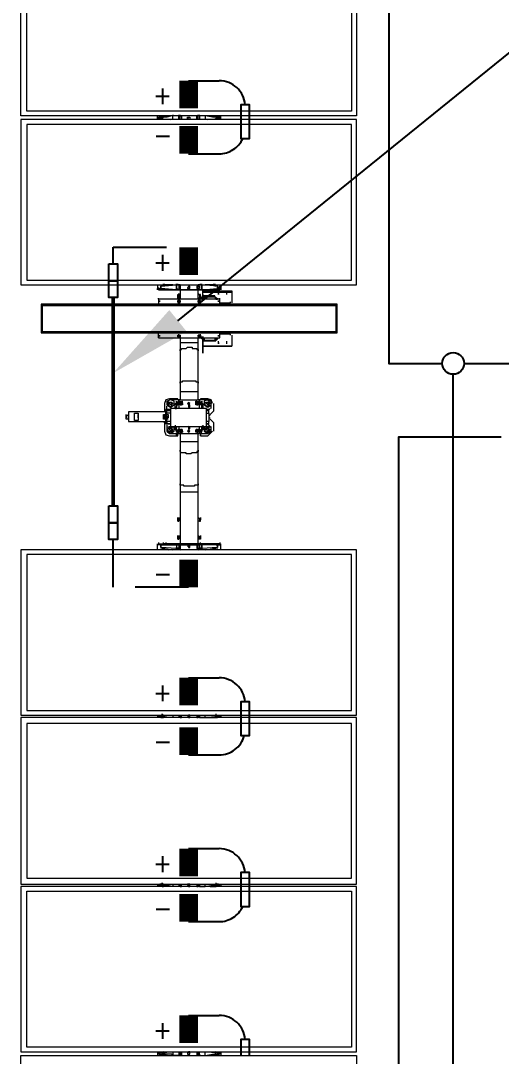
# Model space of a CAD drawing. Header units: feet. Extents: x -5.1 to 70.3, y -33 to 8.
# Drawn here: x 41.818 to 42.719, y -14.879 to -12.938 of the extents above; entities that cross this region are included whole.
import ezdxf
from ezdxf import colors
from ezdxf.entities.mleader import LeaderData, LeaderLine
from ezdxf.lldxf.tags import DXFTag
from ezdxf.math import Vec2, Vec3

# ---------------------------------------------------------------- set-up
doc = ezdxf.new("R2010")
doc.units = ezdxf.units.FT
doc.header["$MEASUREMENT"] = 0
doc.linetypes.add('HIDDEN', pattern=[0.375, 0.25, -0.125])
for name, color, linetype in [('E-DC HARNESS-NEG', 170, 'DC HARNESS CABLE'), ('E-DC HARNESS-POS', 10, 'DC HARNESS CABLE'), ('E-HARN-COMP', 8, 'Continuous'), ('E-TRNK-CABL-NEG', 170, 'HIDDEN'), ('E-TRUNK-CABLE-POS', 10, 'HIDDEN'), ('G-ANNO-TEXT', 1, 'Continuous'), ('Polarity-Text', 7, 'Continuous')]:
    doc.layers.add(name, color=color, linetype=linetype)
doc.styles.add('NEI-A', font='arial.ttf')
tags = doc.linetypes.add('DC HARNESS CABLE', pattern='A,0.5,-0.2,["DH",Standard,S=0.1,R=0,X=-0.1,Y=-0.05],-0.2', length=0.9).pattern_tags.tags
tags[6] = DXFTag(74, 10)

# ---------------------------------------------------------------- blocks, each defined once
blk = doc.blocks.new('A$Cc93f9aa1')
at = {"lineweight": 5}
for points in [[(8.8646, 0), (8.6346, 0), (8.6346, 0.4666), (8.8646, 0.4666)], [(8.8696, 0), (9.0996, 0), (9.0996, 0.4666), (8.8696, 0.4666)], [(9.103, 0), (9.3346, 0), (9.3346, 0.4666), (9.103, 0.4666)], [(9.338, 0), (9.5679, 0), (9.5679, 0.4666), (9.338, 0.4666)], [(10.1663, 0), (10.1663, 0.4666), (9.9363, 0.4666), (9.9363, 0)], [(10.4012, 0), (10.1713, 0), (10.1713, 0.4666), (10.4012, 0.4666)], [(8.8763, 0.4583), (9.093, 0.4583), (9.093, 0.0067), (8.8763, 0.0067)], [(9.3263, 0.0067), (9.3263, 0.4583), (9.1113, 0.4583), (9.1113, 0.0067)], [(9.3446, 0.4583), (9.3446, 0.0067), (9.5613, 0.0067), (9.5613, 0.4583)], [(10.1596, 0.4583), (9.9429, 0.4583), (9.9429, 0.0067), (10.1596, 0.0067)], [(10.1779, 0.0067), (10.1779, 0.4583), (10.3946, 0.4583), (10.3946, 0.0067)], [(9.8696, 0.4383), (9.8696, 0.0267), (9.9096, 0.0267), (9.9096, 0.4383)], [(9.8713, 0.4366), (9.8713, 0.0283), (9.8713, 0.4366), (9.9079, 0.4366)], [(9.7579, 0.3033), (9.7563, 0.3033), (9.7546, 0.3033), (9.7563, 0.3033), (9.7546, 0.3033), (9.7563, 0.3033), (9.7479, 0.3033), (9.7479, 0.3083), (9.7563, 0.3083), (9.7579, 0.3083)], [(9.7529, 0.3167), (9.7513, 0.3167)], [(9.7563, 0.3167), (9.7546, 0.3167)], [(9.7563, 0.3167), (9.7546, 0.3167)], [(9.7563, 0.3033), (9.7546, 0.3033), (9.7563, 0.3033), (9.7546, 0.3033)], [(9.5746, 0.275), (9.5763, 0.275), (9.5763, 0.2683)], [(10.1679, 0.275), (10.1696, 0.275), (10.1696, 0.2733), (10.1679, 0.2733)], [(9.7379, 0.2633), (9.7329, 0.2633), (9.7296, 0.2583), (9.7329, 0.2533), (9.7379, 0.2533), (9.7396, 0.2583)], [(9.7329, 0.2567), (9.7313, 0.2567), (9.7313, 0.2583), (9.7313, 0.26), (9.7329, 0.2617), (9.7363, 0.2617), (9.7379, 0.26), (9.7379, 0.2583), (9.7379, 0.2567), (9.7363, 0.2567), (9.7363, 0.2583), (9.7363, 0.26), (9.7346, 0.26), (9.7329, 0.2583), (9.7346, 0.2567), (9.7363, 0.2567), (9.7346, 0.255)], [(9.7529, 0.2667), (9.7546, 0.2667), (9.7529, 0.2683), (9.7513, 0.2683), (9.7513, 0.2667), (9.7513, 0.265), (9.7529, 0.265)], [(9.7529, 0.2617), (9.7513, 0.2617)], [(9.7579, 0.265), (9.7563, 0.265)], [(9.7746, 0.2633), (9.7696, 0.2633), (9.7663, 0.2583), (9.7696, 0.2533), (9.7746, 0.2533), (9.7763, 0.2583)], [(9.7696, 0.2567), (9.7713, 0.255), (9.7729, 0.2567), (9.7713, 0.2567), (9.7696, 0.2583), (9.7713, 0.26), (9.7729, 0.26), (9.7729, 0.2583), (9.7729, 0.2567), (9.7729, 0.2583), (9.7729, 0.2617), (9.7713, 0.2617), (9.7696, 0.2617), (9.7679, 0.26), (9.7679, 0.2583), (9.7679, 0.2567)], [(9.9296, 0.2683), (9.9296, 0.265)], [(9.5763, 0.2483), (9.5746, 0.2483)], [(9.5846, 0.2467), (9.5829, 0.2467)], [(9.5879, 0.2467), (9.5863, 0.2467)], [(9.6079, 0.2467), (9.6113, 0.2467), (9.6113, 0.2483), (9.6129, 0.2483), (9.6113, 0.2483), (9.6096, 0.2483), (9.6113, 0.2483), (9.6079, 0.2483)], [(9.6096, 0.2467), (9.6079, 0.2467)], [(9.6129, 0.2467), (9.6113, 0.2467)], [(9.7646, 0.2083), (9.7646, 0.2583), (9.7396, 0.2583), (9.7396, 0.2083)], [(9.7646, 0.25), (9.7663, 0.25), (9.7663, 0.2517), (9.7646, 0.2517)], [(9.7729, 0.2433), (9.7713, 0.2433), (9.7696, 0.245), (9.7713, 0.245), (9.7713, 0.2467), (9.7729, 0.2467), (9.7729, 0.245)], [(9.7729, 0.245), (9.7713, 0.245), (9.7713, 0.2433), (9.7729, 0.2433), (9.7746, 0.2433), (9.7729, 0.2433), (9.7729, 0.245), (9.7746, 0.245)], [(9.8646, 0.2483), (9.8629, 0.2467), (9.8646, 0.245), (9.8663, 0.2467)], [(9.9129, 0.2483), (9.9113, 0.2467), (9.9129, 0.245), (9.9146, 0.2467)], [(9.9146, 0.2467), (9.9129, 0.2467)], [(9.9146, 0.2467), (9.9129, 0.2467)], [(9.9196, 0.2467), (9.9179, 0.2467)], [(9.9246, 0.2467), (9.9229, 0.2467)], [(8.868, 0.235), (8.8663, 0.235), (8.8663, 0.2317), (8.8696, 0.2317), (8.8696, 0.2333), (8.868, 0.2333)], [(9.1013, 0.235), (9.1013, 0.2333), (9.0996, 0.2333), (9.0996, 0.2317), (9.1013, 0.2317), (9.103, 0.2317), (9.103, 0.2333), (9.103, 0.235)], [(9.3363, 0.235), (9.3363, 0.2333), (9.3346, 0.2333), (9.3346, 0.2317), (9.3363, 0.2317), (9.338, 0.2317), (9.338, 0.2333)], [(9.5729, 0.2317), (9.5746, 0.2317), (9.5746, 0.2333), (9.5729, 0.2333), (9.5729, 0.235), (9.5729, 0.2333), (9.5713, 0.2333), (9.5713, 0.2317)], [(9.7329, 0.235), (9.7313, 0.2333), (9.7329, 0.2317), (9.7346, 0.2333)], [(9.7329, 0.235), (9.7313, 0.2333), (9.7329, 0.2317), (9.7346, 0.2333)], [(9.7329, 0.235), (9.7313, 0.2333), (9.7329, 0.2317), (9.7346, 0.2333)], [(9.7329, 0.235), (9.7313, 0.2333), (9.7329, 0.2317), (9.7346, 0.2333)], [(9.7379, 0.2333), (9.7363, 0.2333), (9.7363, 0.2317), (9.7379, 0.2317), (9.7396, 0.2333)], [(9.7696, 0.2333), (9.7663, 0.2333), (9.7663, 0.2317), (9.7696, 0.2317)], [(9.7713, 0.235), (9.7696, 0.2333), (9.7713, 0.2317), (9.7729, 0.2333)], [(9.7713, 0.235), (9.7696, 0.2333), (9.7713, 0.2317), (9.7729, 0.2333)], [(9.7713, 0.235), (9.7696, 0.2333), (9.7713, 0.2317), (9.7729, 0.2333)], [(9.7713, 0.235), (9.7696, 0.2333), (9.7713, 0.2317), (9.7729, 0.2333)], [(9.9329, 0.235), (9.9313, 0.235), (9.9313, 0.2317), (9.9346, 0.2317), (9.9346, 0.2333), (9.9329, 0.2333)], [(10.1679, 0.235), (10.1696, 0.235), (10.1696, 0.2317), (10.1663, 0.2317), (10.1663, 0.2333), (10.1679, 0.2333)], [(9.5763, 0.22), (9.5746, 0.22), (9.5746, 0.2217), (9.5696, 0.2217), (9.5696, 0.22), (9.5746, 0.22)], [(9.7346, 0.2217), (9.7346, 0.2233), (9.7329, 0.2233), (9.7313, 0.2217)], [(9.7729, 0.2217), (9.7729, 0.2233), (9.7713, 0.2233), (9.7713, 0.2217), (9.7696, 0.2217)], [(9.8646, 0.22), (9.8629, 0.2183), (9.8646, 0.2167), (9.8663, 0.2183)], [(9.8663, 0.2183), (9.8646, 0.2183)], [(9.9129, 0.22), (9.9113, 0.2183), (9.9129, 0.2167), (9.9146, 0.2183)], [(9.9146, 0.22), (9.9129, 0.22), (9.9146, 0.22), (9.9146, 0.2183), (9.9146, 0.2167), (9.9129, 0.2167), (9.9146, 0.2167), (9.9146, 0.2183), (9.9129, 0.2183), (9.9146, 0.2183), (9.9129, 0.2183), (9.9146, 0.2183), (9.9129, 0.2183), (9.9146, 0.2183), (9.9129, 0.2183), (9.9146, 0.2183)], [(9.9313, 0.22), (9.9296, 0.22), (9.9313, 0.22), (9.9346, 0.22), (9.9346, 0.2217), (9.9313, 0.2217)], [(9.7379, 0.2117), (9.7329, 0.2117), (9.7296, 0.2067), (9.7329, 0.2017), (9.7379, 0.2017), (9.7396, 0.2067)], [(9.7363, 0.2067), (9.7363, 0.205), (9.7346, 0.2033), (9.7329, 0.205), (9.7313, 0.205), (9.7313, 0.2067), (9.7313, 0.2083), (9.7329, 0.21), (9.7346, 0.21), (9.7363, 0.21), (9.7379, 0.2083), (9.7379, 0.2067), (9.7379, 0.205), (9.7363, 0.205), (9.7346, 0.205), (9.7329, 0.2067), (9.7346, 0.2083), (9.7363, 0.2083)], [(9.7646, 0.215), (9.7663, 0.215), (9.7663, 0.2133), (9.7646, 0.2133)], [(9.7746, 0.2117), (9.7696, 0.2117), (9.7663, 0.2067), (9.7696, 0.2017), (9.7746, 0.2017), (9.7763, 0.2067)], [(9.7729, 0.205), (9.7713, 0.2033), (9.7696, 0.205), (9.7679, 0.205), (9.7679, 0.2067), (9.7679, 0.2083), (9.7696, 0.21), (9.7729, 0.21), (9.7729, 0.2067), (9.7729, 0.2083), (9.7713, 0.2083), (9.7696, 0.2067), (9.7713, 0.205)], [(9.7729, 0.2067), (9.7729, 0.205)], [(9.8596, 0.2133), (9.8596, 0.1967), (9.8579, 0.1967), (9.8579, 0.2133)], [(9.8613, 0.2133), (9.8596, 0.2133)], [(9.8613, 0.2133), (9.8596, 0.2133), (9.8613, 0.2133), (9.8596, 0.2133), (9.8613, 0.2133), (9.8629, 0.2133), (9.8646, 0.2133), (9.8629, 0.2133), (9.8613, 0.2133), (9.8629, 0.2133), (9.8613, 0.2133), (9.8629, 0.2133), (9.8646, 0.2133), (9.8629, 0.2133)], [(9.8629, 0.2133), (9.8613, 0.2133), (9.8613, 0.215), (9.8629, 0.215)], [(9.8629, 0.215), (9.8613, 0.215), (9.8629, 0.215), (9.8646, 0.215)], [(9.9196, 0.2133), (9.9179, 0.2133)], [(9.9196, 0.2133), (9.9179, 0.2133)], [(9.9279, 0.2133), (9.9263, 0.2133)], [(9.5746, 0.19), (9.5763, 0.19), (9.5763, 0.1967)], [(9.5763, 0.1967), (9.5763, 0.2)], [(9.8663, 0.1917), (9.8646, 0.1917)], [(9.9146, 0.1917), (9.9129, 0.1917)], [(9.9296, 0.2), (9.9296, 0.1967), (9.9296, 0.19)], [(9.9329, 0.19), (9.9313, 0.19)], [(9.9079, 0.0283), (9.8713, 0.0283)]]:
    blk.add_lwpolyline(points, close=True, dxfattribs=at)
for points in [[(9.9079, 0.4366), (9.9079, 0.0283), (9.9079, 0.4366)], [(9.7579, 0.3167), (9.7563, 0.3167), (9.7546, 0.3167), (9.7513, 0.3167), (9.7529, 0.3167), (9.7513, 0.3167), (9.7529, 0.3167), (9.7513, 0.3167), (9.7496, 0.3167), (9.7496, 0.32), (9.7546, 0.32), (9.7513, 0.32), (9.7529, 0.32)], [(9.7529, 0.3167), (9.7546, 0.3167), (9.7546, 0.32), (9.7563, 0.32)], [(9.7579, 0.2583), (9.7579, 0.2633), (9.7613, 0.2633), (9.7613, 0.265), (9.7596, 0.265), (9.7596, 0.3167), (9.7463, 0.3167), (9.7463, 0.265), (9.7479, 0.265)], [(9.7496, 0.3167), (9.7563, 0.3167)], [(9.7513, 0.3167), (9.7529, 0.3167)], [(9.7513, 0.3167), (9.7529, 0.3167)], [(9.7513, 0.3167), (9.7529, 0.3167), (9.7513, 0.3167)], [(9.7513, 0.3167), (9.7529, 0.3167)], [(9.7546, 0.3167), (9.7513, 0.3167)], [(9.7513, 0.3033), (9.7529, 0.3033), (9.7513, 0.3033)], [(9.7546, 0.3167), (9.7529, 0.3167)], [(9.7546, 0.3167), (9.7529, 0.3167)], [(9.7529, 0.3167), (9.7546, 0.3167)], [(9.7529, 0.3033), (9.7546, 0.3033), (9.7529, 0.3033)], [(9.7546, 0.3167), (9.7563, 0.3167)], [(9.7546, 0.3033), (9.7563, 0.3033), (9.7546, 0.3033)], [(8.8696, 0.2767), (8.8646, 0.2767)], [(8.868, 0.2733), (8.868, 0.275), (8.868, 0.2733)], [(9.103, 0.2767), (9.0996, 0.2767)], [(9.1013, 0.255), (9.0996, 0.255), (9.0996, 0.2567), (9.1013, 0.2633), (9.1013, 0.2733), (9.1013, 0.275), (9.1013, 0.2717), (9.0996, 0.27), (9.0996, 0.2683)], [(9.1013, 0.275), (9.103, 0.275)], [(9.338, 0.2767), (9.3346, 0.2767)], [(9.3363, 0.275), (9.338, 0.275)], [(9.3363, 0.2733), (9.3363, 0.275), (9.3363, 0.2733)], [(9.5679, 0.2767), (9.5746, 0.2767)], [(9.5746, 0.27), (9.5746, 0.2717), (9.5746, 0.2767), (9.5763, 0.2767)], [(9.5779, 0.275), (9.5763, 0.275), (9.5746, 0.275), (9.5763, 0.275), (9.5746, 0.275)], [(9.8646, 0.275), (9.8629, 0.275), (9.8629, 0.19), (9.8646, 0.19)], [(9.8629, 0.275), (9.8696, 0.275)], [(9.9096, 0.19), (9.9163, 0.19), (9.9163, 0.275), (9.9096, 0.275)], [(9.9163, 0.275), (9.9179, 0.275)], [(9.9296, 0.2767), (9.9313, 0.2767), (9.9313, 0.2717), (9.9296, 0.2717)], [(9.9296, 0.2683), (9.9296, 0.275), (9.9296, 0.2683)], [(9.9296, 0.275), (9.9313, 0.275), (9.9329, 0.275), (9.9313, 0.275)], [(9.9363, 0.2767), (9.9313, 0.2767)], [(10.1663, 0.2767), (10.1713, 0.2767)], [(8.868, 0.27), (8.868, 0.2733), (8.8663, 0.2733), (8.8663, 0.27), (8.8646, 0.2683)], [(8.8663, 0.255), (8.8646, 0.255), (8.8663, 0.2567), (8.8663, 0.2633), (8.868, 0.2733)], [(9.103, 0.27), (9.103, 0.2733)], [(9.3363, 0.27), (9.3363, 0.2733), (9.3346, 0.2717), (9.3346, 0.2683)], [(9.3363, 0.255), (9.3346, 0.255), (9.3346, 0.2633), (9.3363, 0.2733)], [(9.5763, 0.25), (9.5746, 0.25), (9.5696, 0.25), (9.5713, 0.2717), (9.5746, 0.2717), (9.5713, 0.2717), (9.5729, 0.2717)], [(9.5763, 0.2717), (9.5746, 0.2717), (9.5746, 0.25), (9.5763, 0.25), (9.5746, 0.25), (9.5746, 0.2483), (9.5746, 0.245), (9.5763, 0.245), (9.5746, 0.245), (9.5746, 0.22), (9.5746, 0.2183), (9.5696, 0.2183), (9.5696, 0.22), (9.5713, 0.22)], [(9.5696, 0.27), (9.5696, 0.2683), (9.5696, 0.2667)], [(9.5696, 0.2683), (9.5713, 0.2683)], [(9.7329, 0.2633), (9.7296, 0.26), (9.7296, 0.245), (9.7179, 0.245), (9.7063, 0.245), (9.6596, 0.245), (9.6479, 0.245), (9.6113, 0.245), (9.6079, 0.245), (9.5863, 0.245), (9.5829, 0.245), (9.5763, 0.245), (9.5746, 0.245), (9.5696, 0.245), (9.5746, 0.245), (9.5763, 0.245), (9.5746, 0.245), (9.5746, 0.2467), (9.5696, 0.2467), (9.5696, 0.245), (9.5713, 0.245)], [(9.5779, 0.265), (9.5763, 0.265), (9.5763, 0.2683), (9.5779, 0.2683)], [(9.5763, 0.2683), (9.5763, 0.265)], [(9.5763, 0.2483), (9.5763, 0.265), (9.5763, 0.2483)], [(9.7446, 0.2667), (9.7463, 0.2667), (9.7329, 0.2667), (9.7279, 0.265), (9.7263, 0.26), (9.7263, 0.25), (9.7263, 0.2483), (9.7296, 0.2483)], [(9.7413, 0.2633), (9.7396, 0.2633), (9.7363, 0.2633)], [(9.7463, 0.2583), (9.7463, 0.2633), (9.7429, 0.2633), (9.7429, 0.265), (9.7429, 0.2633), (9.7429, 0.2583)], [(9.7446, 0.265), (9.7429, 0.265), (9.7463, 0.265), (9.7463, 0.2633), (9.7496, 0.2633)], [(9.7429, 0.2633), (9.7446, 0.2633)], [(9.7463, 0.265), (9.7496, 0.265), (9.7463, 0.265)], [(9.7496, 0.2617), (9.7496, 0.265), (9.7496, 0.2683), (9.7563, 0.2683), (9.7563, 0.265), (9.7496, 0.265), (9.7563, 0.265), (9.7563, 0.2617), (9.7546, 0.2617), (9.7529, 0.2617), (9.7529, 0.2633), (9.7546, 0.2633)], [(9.7496, 0.265), (9.7513, 0.265)], [(9.7513, 0.2633), (9.7513, 0.2617)], [(9.7529, 0.2667), (9.7546, 0.2667)], [(9.7596, 0.265), (9.7563, 0.265), (9.7596, 0.265)], [(9.7563, 0.2633), (9.7579, 0.2633), (9.7579, 0.265)], [(9.7763, 0.2483), (9.7779, 0.2483), (9.7779, 0.25), (9.7779, 0.26), (9.7763, 0.265), (9.7713, 0.2667), (9.7613, 0.2667), (9.7596, 0.2667)], [(9.7629, 0.2583), (9.7629, 0.2633), (9.7629, 0.265), (9.7613, 0.265)], [(9.7613, 0.2633), (9.7629, 0.2633), (9.7646, 0.2633), (9.7679, 0.2633)], [(9.8663, 0.2483), (9.8663, 0.2467), (9.8646, 0.2467), (9.8663, 0.2467), (9.8646, 0.2467), (9.8663, 0.2467), (9.8663, 0.245), (9.8646, 0.245), (9.8629, 0.245), (9.8563, 0.245), (9.8446, 0.245), (9.7996, 0.245), (9.7763, 0.245), (9.7763, 0.26), (9.7729, 0.2633)], [(9.8646, 0.2733), (9.8663, 0.2733)], [(9.9129, 0.2733), (9.9146, 0.2733)], [(9.9346, 0.2717), (9.9363, 0.25), (9.9296, 0.25), (9.9313, 0.2717), (9.9296, 0.2717), (9.9296, 0.27)], [(9.9296, 0.2483), (9.9296, 0.265), (9.9296, 0.2483)], [(9.9346, 0.2717), (9.9313, 0.2717), (9.9346, 0.2717)], [(9.9346, 0.2683), (9.9346, 0.27)], [(9.9363, 0.2667), (9.9363, 0.2683), (9.9379, 0.2683)], [(10.1679, 0.2733), (10.1679, 0.27)], [(10.1729, 0.255), (10.1713, 0.255), (10.1713, 0.2567), (10.1696, 0.2633), (10.1696, 0.2733), (10.1696, 0.27), (10.1713, 0.2683)], [(8.8663, 0.2467), (8.8646, 0.2467), (8.8646, 0.255)], [(8.8696, 0.2467), (8.8646, 0.2467)], [(8.8696, 0.245), (8.8646, 0.245), (8.8663, 0.245)], [(8.8696, 0.2433), (8.8663, 0.2433), (8.8646, 0.2433), (8.8646, 0.245)], [(9.1013, 0.2467), (9.0996, 0.2467), (9.0996, 0.255)], [(9.103, 0.2467), (9.0996, 0.2467)], [(9.103, 0.245), (9.0996, 0.245), (9.1013, 0.245)], [(9.0996, 0.245), (9.0996, 0.2433), (9.103, 0.2433)], [(9.3363, 0.2467), (9.3346, 0.2467), (9.3346, 0.255)], [(9.338, 0.2467), (9.3346, 0.2467)], [(9.338, 0.245), (9.3346, 0.245), (9.3363, 0.245)], [(9.3346, 0.245), (9.3346, 0.2433), (9.338, 0.2433)], [(9.5746, 0.25), (9.5696, 0.25), (9.5713, 0.25)], [(9.5696, 0.2467), (9.5713, 0.2467)], [(9.5763, 0.2483), (9.5763, 0.2467), (9.5763, 0.2483)], [(9.5763, 0.2183), (9.5763, 0.2467), (9.5763, 0.2183)], [(9.5829, 0.2483), (9.5829, 0.2467), (9.5863, 0.2467), (9.5863, 0.2483), (9.5879, 0.2483), (9.5863, 0.2483), (9.5846, 0.2483), (9.5863, 0.2483), (9.5829, 0.2483), (9.5846, 0.2483)], [(9.5863, 0.2483), (9.5879, 0.2483)], [(9.6079, 0.2483), (9.6096, 0.2483)], [(9.6113, 0.2483), (9.6129, 0.2483)], [(9.7396, 0.2467), (9.7346, 0.2467), (9.7313, 0.2467), (9.7296, 0.2467), (9.7296, 0.2183), (9.7313, 0.2183), (9.7346, 0.2183), (9.7396, 0.2183)], [(9.7313, 0.25), (9.7346, 0.25), (9.7329, 0.25), (9.7346, 0.25), (9.7363, 0.25), (9.7346, 0.25), (9.7346, 0.2483), (9.7346, 0.2467), (9.7363, 0.2467)], [(9.7329, 0.25), (9.7313, 0.25), (9.7313, 0.2483), (9.7313, 0.2467), (9.7329, 0.2467)], [(9.7313, 0.2483), (9.7346, 0.2483)], [(9.7329, 0.2417), (9.7346, 0.2417), (9.7346, 0.2433), (9.7329, 0.2433), (9.7346, 0.2433), (9.7346, 0.245), (9.7329, 0.2467), (9.7329, 0.245), (9.7313, 0.245), (9.7313, 0.2433), (9.7346, 0.2433), (9.7346, 0.245), (9.7329, 0.245), (9.7346, 0.245)], [(9.7346, 0.2467), (9.7313, 0.2467)], [(9.7313, 0.245), (9.7313, 0.2433), (9.7329, 0.2433), (9.7346, 0.245), (9.7329, 0.245)], [(9.7329, 0.245), (9.7346, 0.245), (9.7329, 0.245)], [(9.7379, 0.2517), (9.7346, 0.2517), (9.7346, 0.25), (9.7379, 0.25)], [(9.7363, 0.2433), (9.7346, 0.2433), (9.7346, 0.245), (9.7363, 0.245)], [(9.7413, 0.2517), (9.7396, 0.2517), (9.7396, 0.25), (9.7379, 0.25), (9.7379, 0.2517), (9.7396, 0.2517)], [(9.7646, 0.2517), (9.7663, 0.2517), (9.7713, 0.2517), (9.7713, 0.25), (9.7663, 0.25)], [(9.7729, 0.2467), (9.7713, 0.2467), (9.7696, 0.2467), (9.7696, 0.2483), (9.7729, 0.2483), (9.7746, 0.2467), (9.7763, 0.2467), (9.7746, 0.2467), (9.7696, 0.2467), (9.7646, 0.2467)], [(9.7729, 0.2483), (9.7729, 0.25), (9.7746, 0.25), (9.7729, 0.25), (9.7713, 0.25), (9.7696, 0.25), (9.7696, 0.2483)], [(9.7696, 0.25), (9.7729, 0.25), (9.7713, 0.25)], [(9.7729, 0.2433), (9.7713, 0.2433), (9.7696, 0.245), (9.7696, 0.2433), (9.7713, 0.2433)], [(9.7713, 0.245), (9.7729, 0.245), (9.7713, 0.245)], [(9.7729, 0.245), (9.7746, 0.245)], [(9.7763, 0.2467), (9.7763, 0.2183)], [(9.8663, 0.2467), (9.8663, 0.245), (9.8646, 0.245), (9.8646, 0.2467), (9.8663, 0.2467), (9.8646, 0.2467), (9.8629, 0.2467), (9.8646, 0.2483), (9.8629, 0.2483), (9.8629, 0.2467), (9.8629, 0.245)], [(9.8629, 0.2483), (9.8629, 0.2483)], [(9.8629, 0.2467), (9.8629, 0.2467)], [(9.8629, 0.245), (9.8629, 0.245)], [(9.8646, 0.2483), (9.8663, 0.2483), (9.8646, 0.2483), (9.8663, 0.2483), (9.8663, 0.2467), (9.8646, 0.2467), (9.8663, 0.2467), (9.8679, 0.2467)], [(9.8646, 0.2483), (9.8646, 0.2483)], [(9.8646, 0.245), (9.8646, 0.245)], [(9.8663, 0.2483), (9.8663, 0.2483)], [(9.8663, 0.2467), (9.8663, 0.2467)], [(9.8663, 0.245), (9.8663, 0.245)], [(9.9129, 0.2483), (9.9113, 0.2467)], [(9.9113, 0.2483), (9.9113, 0.2467)], [(9.9113, 0.2483), (9.9113, 0.2483)], [(9.9129, 0.2483), (9.9113, 0.2483)], [(9.9129, 0.245), (9.9113, 0.2467)], [(9.9113, 0.2467), (9.9113, 0.245)], [(9.9113, 0.2467), (9.9113, 0.2467)], [(9.9113, 0.245), (9.9129, 0.245)], [(9.9113, 0.245), (9.9113, 0.245)], [(9.9129, 0.2483), (9.9146, 0.2483)], [(9.9129, 0.2483), (9.9146, 0.2483)], [(9.9129, 0.2483), (9.9146, 0.2483), (9.9146, 0.2467)], [(9.9129, 0.2483), (9.9129, 0.2483)], [(9.9146, 0.2483), (9.9129, 0.2483)], [(9.9129, 0.2467), (9.9146, 0.2467)], [(9.9129, 0.2467), (9.9146, 0.2467)], [(9.9146, 0.2467), (9.9146, 0.245), (9.9129, 0.245)], [(9.9129, 0.2467), (9.9146, 0.2467)], [(9.9129, 0.2467), (9.9146, 0.2467)], [(9.9129, 0.245), (9.9146, 0.245)], [(9.9129, 0.245), (9.9129, 0.245)], [(9.9146, 0.2483), (9.9146, 0.2483)], [(9.9146, 0.2467), (9.9146, 0.2483)], [(9.9146, 0.2467), (9.9163, 0.2467)], [(9.9146, 0.2467), (9.9146, 0.2467)], [(9.9146, 0.245), (9.9146, 0.2467)], [(9.9146, 0.245), (9.9146, 0.245)], [(9.9363, 0.245), (9.9346, 0.245), (9.9296, 0.245), (9.9229, 0.245), (9.9179, 0.245), (9.9163, 0.245)], [(9.9163, 0.22), (9.9179, 0.22), (9.9229, 0.22), (9.9296, 0.22), (9.9296, 0.245), (9.9313, 0.245), (9.9296, 0.245)], [(9.9229, 0.2483), (9.9213, 0.2483), (9.9229, 0.2483), (9.9229, 0.2467), (9.9179, 0.2467), (9.9179, 0.2483), (9.9196, 0.2483), (9.9213, 0.2483)], [(9.9179, 0.2483), (9.9213, 0.2483), (9.9196, 0.2483)], [(9.9296, 0.2483), (9.9296, 0.25), (9.9313, 0.25)], [(9.9296, 0.25), (9.9363, 0.25), (9.9379, 0.25)], [(9.9346, 0.2467), (9.9346, 0.245), (9.9313, 0.245), (9.9296, 0.245), (9.9296, 0.2483), (9.9313, 0.2483)], [(9.9296, 0.2483), (9.9296, 0.2467), (9.9296, 0.2483)], [(9.9296, 0.2467), (9.9296, 0.2183), (9.9296, 0.2467)], [(9.9363, 0.2467), (9.9346, 0.2467), (9.9313, 0.2467), (9.9313, 0.245)], [(10.1663, 0.2467), (10.1713, 0.2467)], [(10.1663, 0.245), (10.1713, 0.245), (10.1729, 0.245)], [(10.1713, 0.245), (10.1713, 0.2433), (10.1663, 0.2433)], [(10.1729, 0.2467), (10.1713, 0.2467), (10.1713, 0.255)], [(9.7313, 0.2433), (9.7313, 0.2417), (9.7346, 0.2417), (9.7346, 0.2433)], [(9.7329, 0.2333), (9.7346, 0.2333)], [(9.7696, 0.2417), (9.7713, 0.2417), (9.7696, 0.2417), (9.7696, 0.2433), (9.7713, 0.2433), (9.7713, 0.2417), (9.7729, 0.2417), (9.7746, 0.2417)], [(9.7713, 0.2333), (9.7729, 0.2333)], [(9.7746, 0.2433), (9.7729, 0.2417)], [(8.8696, 0.2217), (8.8663, 0.2217), (8.8646, 0.2217), (8.8646, 0.22)], [(8.8696, 0.22), (8.8646, 0.22), (8.8663, 0.22)], [(8.8663, 0.2183), (8.8646, 0.2183), (8.8646, 0.21), (8.8663, 0.2), (8.8663, 0.1933), (8.868, 0.1917), (8.8696, 0.1917)], [(8.8646, 0.2183), (8.8696, 0.2183)], [(9.103, 0.2217), (9.0996, 0.2217), (9.0996, 0.22)], [(9.103, 0.22), (9.0996, 0.22), (9.1013, 0.22)], [(9.1013, 0.2183), (9.0996, 0.2183), (9.0996, 0.21), (9.1013, 0.2), (9.1013, 0.1917), (9.1013, 0.19), (9.103, 0.19)], [(9.0996, 0.2183), (9.103, 0.2183)], [(9.338, 0.2217), (9.3346, 0.2217), (9.3346, 0.22)], [(9.338, 0.22), (9.3346, 0.22), (9.3363, 0.22)], [(9.3363, 0.2183), (9.3346, 0.2183), (9.3346, 0.21), (9.3346, 0.2), (9.3363, 0.1933), (9.3363, 0.1917), (9.338, 0.1917)], [(9.3346, 0.2183), (9.338, 0.2183)], [(9.5746, 0.1933), (9.5713, 0.1933), (9.5746, 0.1933), (9.5746, 0.215), (9.5763, 0.215), (9.5746, 0.215), (9.5746, 0.2167), (9.5763, 0.2167), (9.5779, 0.2167)], [(9.5763, 0.2183), (9.5746, 0.2183), (9.5746, 0.22), (9.5763, 0.22), (9.5829, 0.22), (9.5863, 0.22), (9.6079, 0.22), (9.6113, 0.22), (9.6479, 0.22), (9.6596, 0.22), (9.7063, 0.22), (9.7296, 0.22), (9.7296, 0.2067), (9.7329, 0.2033)], [(9.5746, 0.2183), (9.5746, 0.2183)], [(9.5763, 0.2183), (9.5763, 0.2167), (9.5763, 0.2183)], [(9.5763, 0.2167), (9.5763, 0.2), (9.5763, 0.2167)], [(9.5879, 0.22), (9.5863, 0.22), (9.5863, 0.2183), (9.5863, 0.2167), (9.5879, 0.2167), (9.5863, 0.2167), (9.5846, 0.2167), (9.5829, 0.2167), (9.5829, 0.2183), (9.5829, 0.22), (9.5846, 0.22)], [(9.5829, 0.2183), (9.5863, 0.2183)], [(9.5829, 0.2167), (9.5863, 0.2167), (9.5846, 0.2167)], [(9.6129, 0.22), (9.6113, 0.22), (9.6113, 0.2183), (9.6079, 0.2183), (9.6079, 0.22), (9.6096, 0.22)], [(9.6079, 0.2183), (9.6079, 0.2167), (9.6096, 0.2167), (9.6113, 0.2167), (9.6129, 0.2167), (9.6113, 0.2167), (9.6113, 0.2183)], [(9.6079, 0.2167), (9.6113, 0.2167), (9.6096, 0.2167)], [(9.7296, 0.2167), (9.7263, 0.2167), (9.7263, 0.2067), (9.7329, 0.2)], [(9.7263, 0.2167), (9.7279, 0.2167)], [(9.7313, 0.2233), (9.7346, 0.2233)], [(9.7329, 0.2217), (9.7313, 0.2217), (9.7313, 0.22)], [(9.7346, 0.2183), (9.7346, 0.2167), (9.7313, 0.2167), (9.7313, 0.2183), (9.7329, 0.2183), (9.7346, 0.2183), (9.7363, 0.2183)], [(9.7313, 0.2183), (9.7329, 0.2183)], [(9.7313, 0.2167), (9.7313, 0.215), (9.7329, 0.215), (9.7346, 0.215), (9.7363, 0.215), (9.7346, 0.215), (9.7346, 0.2167)], [(9.7363, 0.22), (9.7346, 0.22), (9.7346, 0.2217), (9.7329, 0.2217), (9.7329, 0.22), (9.7346, 0.22), (9.7346, 0.2217), (9.7363, 0.2217)], [(9.7329, 0.22), (9.7346, 0.22), (9.7329, 0.22)], [(9.7329, 0.22), (9.7346, 0.22), (9.7329, 0.22)], [(9.7646, 0.2183), (9.7696, 0.2183), (9.7746, 0.2183), (9.7763, 0.2183), (9.7746, 0.2183), (9.7729, 0.2167), (9.7729, 0.215), (9.7746, 0.215), (9.7729, 0.215), (9.7713, 0.215), (9.7696, 0.215), (9.7696, 0.2167), (9.7696, 0.2183), (9.7713, 0.2183), (9.7729, 0.2183), (9.7713, 0.2183)], [(9.7729, 0.2233), (9.7696, 0.2233)], [(9.7713, 0.2217), (9.7696, 0.2217), (9.7696, 0.22), (9.7729, 0.22), (9.7746, 0.22), (9.7729, 0.22), (9.7729, 0.2217), (9.7713, 0.2217), (9.7713, 0.22), (9.7729, 0.22), (9.7729, 0.2217), (9.7746, 0.2217)], [(9.7696, 0.2167), (9.7729, 0.2167)], [(9.7713, 0.22), (9.7729, 0.22), (9.7713, 0.22)], [(9.7713, 0.2), (9.7763, 0.2017), (9.7779, 0.2067), (9.7779, 0.2167), (9.7763, 0.2167)], [(9.7729, 0.2033), (9.7763, 0.2067), (9.7763, 0.22), (9.7879, 0.22), (9.7996, 0.22), (9.8446, 0.22), (9.8563, 0.22), (9.8629, 0.22), (9.8629, 0.2183), (9.8629, 0.2167), (9.8646, 0.2167), (9.8663, 0.2167), (9.8679, 0.2167)], [(9.8629, 0.22), (9.8629, 0.22)], [(9.8646, 0.22), (9.8629, 0.22)], [(9.8663, 0.2167), (9.8663, 0.2183), (9.8646, 0.2183), (9.8663, 0.2183), (9.8646, 0.2183), (9.8663, 0.2183), (9.8646, 0.2183), (9.8663, 0.2183), (9.8663, 0.2167), (9.8646, 0.2167), (9.8646, 0.2183), (9.8629, 0.2183), (9.8646, 0.22), (9.8663, 0.22), (9.8646, 0.22), (9.8663, 0.22), (9.8663, 0.2183), (9.8663, 0.22)], [(9.8629, 0.2183), (9.8629, 0.2183)], [(9.8629, 0.2167), (9.8629, 0.2167)], [(9.8646, 0.22), (9.8646, 0.22)], [(9.8646, 0.2167), (9.8646, 0.2167)], [(9.8663, 0.22), (9.8663, 0.22)], [(9.8663, 0.2183), (9.8663, 0.2183)], [(9.8663, 0.2167), (9.8663, 0.2167)], [(9.9146, 0.2167), (9.9129, 0.2167), (9.9113, 0.2183), (9.9129, 0.22), (9.9113, 0.22), (9.9113, 0.2183), (9.9113, 0.2167), (9.9129, 0.2167)], [(9.9113, 0.22), (9.9113, 0.22)], [(9.9113, 0.2183), (9.9113, 0.2183)], [(9.9113, 0.2167), (9.9113, 0.2167)], [(9.9129, 0.22), (9.9129, 0.22)], [(9.9129, 0.2167), (9.9129, 0.2167)], [(9.9146, 0.22), (9.9146, 0.22)], [(9.9146, 0.2183), (9.9146, 0.2183)], [(9.9146, 0.2167), (9.9146, 0.2167)], [(9.9246, 0.22), (9.9229, 0.22), (9.9229, 0.2183), (9.9179, 0.2183), (9.9179, 0.22), (9.9196, 0.22)], [(9.9179, 0.2183), (9.9179, 0.2167), (9.9196, 0.2167), (9.9213, 0.2167), (9.9229, 0.2167)], [(9.9179, 0.2167), (9.9213, 0.2167), (9.9196, 0.2167)], [(9.9213, 0.2167), (9.9229, 0.2167), (9.9229, 0.2183)], [(9.9296, 0.22), (9.9313, 0.22), (9.9296, 0.22), (9.9296, 0.2183)], [(9.9296, 0.2167), (9.9296, 0.2183), (9.9296, 0.2167)], [(9.9296, 0.2167), (9.9296, 0.2), (9.9296, 0.2167)], [(9.9296, 0.2167), (9.9296, 0.215), (9.9313, 0.215)], [(9.9363, 0.22), (9.9346, 0.22), (9.9346, 0.2183), (9.9313, 0.2183), (9.9313, 0.22), (9.9329, 0.22)], [(9.9313, 0.2183), (9.9313, 0.2183)], [(10.1663, 0.2217), (10.1713, 0.2217), (10.1713, 0.22)], [(10.1663, 0.22), (10.1713, 0.22), (10.1729, 0.22)], [(10.1713, 0.2183), (10.1663, 0.2183)], [(10.1679, 0.1917), (10.1696, 0.1917), (10.1696, 0.2), (10.1713, 0.21), (10.1713, 0.2183), (10.1729, 0.2183)], [(9.5713, 0.1933), (9.5696, 0.215), (9.5746, 0.215), (9.5763, 0.215)], [(9.5746, 0.215), (9.5696, 0.215), (9.5713, 0.215)], [(9.7313, 0.215), (9.7346, 0.215), (9.7329, 0.215)], [(9.7329, 0.1983), (9.7446, 0.1983), (9.7496, 0.2033)], [(9.7379, 0.2133), (9.7346, 0.2133), (9.7346, 0.215), (9.7379, 0.215)], [(9.7413, 0.2133), (9.7396, 0.2133), (9.7396, 0.215), (9.7379, 0.215), (9.7379, 0.2133), (9.7396, 0.2133)], [(9.7396, 0.2033), (9.7429, 0.2067)], [(9.7429, 0.2083), (9.7429, 0.205), (9.7463, 0.205)], [(9.7429, 0.205), (9.7446, 0.205)], [(9.7579, 0.2083), (9.7579, 0.205), (9.7463, 0.205), (9.7463, 0.2083)], [(9.7513, 0.205), (9.7513, 0.2033)], [(9.7546, 0.2033), (9.7546, 0.205)], [(9.7563, 0.2033), (9.7613, 0.1983), (9.7713, 0.1983)], [(9.7579, 0.205), (9.7613, 0.205), (9.7629, 0.205), (9.7629, 0.2083)], [(9.7613, 0.2067), (9.7646, 0.2033)], [(9.7663, 0.215), (9.7713, 0.215), (9.7713, 0.2133), (9.7663, 0.2133), (9.7646, 0.2133)], [(9.7696, 0.215), (9.7729, 0.215), (9.7713, 0.215)], [(9.8413, 0.2133), (9.8429, 0.2133), (9.8413, 0.2133)], [(9.8429, 0.2133), (9.8446, 0.2133)], [(9.8496, 0.2133), (9.8429, 0.2133), (9.8496, 0.2133)], [(9.8496, 0.2133), (9.8513, 0.2133), (9.8496, 0.2133)], [(9.8663, 0.1733), (9.8513, 0.1733), (9.8513, 0.2133), (9.8579, 0.2133), (9.8596, 0.2133), (9.8629, 0.2133), (9.8646, 0.2133)], [(9.8513, 0.2133), (9.8513, 0.1733)], [(9.8513, 0.2133), (9.8529, 0.2133)], [(9.8579, 0.2133), (9.8513, 0.2133)], [(9.8513, 0.2133), (9.8529, 0.2133)], [(9.8579, 0.2133), (9.8596, 0.2133)], [(9.8613, 0.215), (9.8629, 0.215), (9.8613, 0.215), (9.8613, 0.2133), (9.8629, 0.2133), (9.8613, 0.2133), (9.8596, 0.2133), (9.8613, 0.2133), (9.8596, 0.2133)], [(9.8596, 0.2133), (9.8596, 0.2133)], [(9.8596, 0.2133), (9.8596, 0.2133)], [(9.8596, 0.2133), (9.8613, 0.2133), (9.8596, 0.2133)], [(9.8596, 0.2133), (9.8613, 0.2133)], [(9.8596, 0.2133), (9.8613, 0.2133)], [(9.8596, 0.2117), (9.8596, 0.2133)], [(9.8596, 0.2117), (9.8613, 0.2117)], [(9.8596, 0.2117), (9.8596, 0.1967), (9.8613, 0.195), (9.8613, 0.1933)], [(9.8613, 0.2133), (9.8613, 0.2133)], [(9.8613, 0.2133), (9.8613, 0.2133)], [(9.9229, 0.2133), (9.9213, 0.2133), (9.9196, 0.2133), (9.9196, 0.2117), (9.9196, 0.1967), (9.9213, 0.1967), (9.9213, 0.2133), (9.9263, 0.2133), (9.9263, 0.1733), (9.9113, 0.1733)], [(9.9163, 0.215), (9.9163, 0.2133), (9.9179, 0.2133)], [(9.9179, 0.215), (9.9163, 0.215), (9.9179, 0.215)], [(9.9163, 0.215), (9.9179, 0.215)], [(9.9163, 0.2133), (9.9163, 0.2133)], [(9.9163, 0.2133), (9.9179, 0.2133)], [(9.9163, 0.2133), (9.9179, 0.2133)], [(9.9163, 0.2133), (9.9179, 0.2133)], [(9.9163, 0.2133), (9.9179, 0.2133)], [(9.9163, 0.2133), (9.9179, 0.2133), (9.9196, 0.2133)], [(9.9163, 0.2133), (9.9179, 0.2133), (9.9196, 0.2133)], [(9.9163, 0.2133), (9.9179, 0.2133)], [(9.9163, 0.2133), (9.9179, 0.2133), (9.9196, 0.2133)], [(9.9163, 0.2133), (9.9196, 0.2133)], [(9.9179, 0.1933), (9.9163, 0.1933), (9.9196, 0.1967), (9.9196, 0.2117)], [(9.9179, 0.215), (9.9179, 0.2133)], [(9.9179, 0.215), (9.9196, 0.215)], [(9.9179, 0.2133), (9.9196, 0.2133)], [(9.9179, 0.2133), (9.9196, 0.2133)], [(9.9179, 0.2133), (9.9196, 0.2133)], [(9.9213, 0.2117), (9.9196, 0.2117), (9.9179, 0.2133), (9.9196, 0.2133), (9.9179, 0.2133), (9.9196, 0.2133), (9.9213, 0.2133), (9.9229, 0.2133), (9.9213, 0.2133), (9.9279, 0.2133), (9.9279, 0.1733), (9.9263, 0.1733)], [(9.9196, 0.2133), (9.9213, 0.2133)], [(9.9346, 0.1933), (9.9363, 0.215), (9.9296, 0.215), (9.9313, 0.1933), (9.9296, 0.1933)], [(9.9296, 0.215), (9.9363, 0.215), (9.9379, 0.215)], [(8.8646, 0.1967), (8.8663, 0.195), (8.8663, 0.1917), (8.868, 0.1917), (8.868, 0.19), (8.868, 0.1917), (8.868, 0.195)], [(8.8696, 0.1883), (8.8646, 0.1883)], [(9.1013, 0.19), (9.1013, 0.1933), (9.0996, 0.195), (9.0996, 0.1967)], [(9.103, 0.1883), (9.0996, 0.1883)], [(9.1013, 0.1917), (9.103, 0.1917), (9.103, 0.195)], [(9.3346, 0.1967), (9.3346, 0.1933), (9.3363, 0.1933), (9.3363, 0.19), (9.3363, 0.1917), (9.3363, 0.195)], [(9.338, 0.1883), (9.3346, 0.1883)], [(9.3363, 0.19), (9.338, 0.19)], [(9.5679, 0.1883), (9.5746, 0.1883)], [(9.5696, 0.1983), (9.5696, 0.1967), (9.5713, 0.1967)], [(9.5696, 0.1967), (9.5696, 0.195)], [(9.5746, 0.195), (9.5746, 0.1933), (9.5746, 0.1883), (9.5763, 0.1883)], [(9.5779, 0.19), (9.5763, 0.19), (9.5746, 0.19), (9.5763, 0.19), (9.5746, 0.19)], [(9.7329, 0.2017), (9.7346, 0.2017)], [(9.7363, 0.2017), (9.7396, 0.2017)], [(9.7646, 0.2017), (9.7696, 0.2017)], [(9.7713, 0.2017), (9.7729, 0.2017)], [(9.8563, 0.1917), (9.8546, 0.1917), (9.8563, 0.1917), (9.8579, 0.1917)], [(9.8579, 0.1967), (9.8613, 0.1933), (9.8629, 0.1933)], [(9.8613, 0.1967), (9.8596, 0.1967), (9.8613, 0.195)], [(9.8629, 0.19), (9.8696, 0.19)], [(9.8663, 0.175), (9.8679, 0.175), (9.8679, 0.19)], [(9.9113, 0.19), (9.9113, 0.175), (9.9129, 0.175)], [(9.9163, 0.195), (9.9179, 0.1967), (9.9163, 0.195), (9.9163, 0.1933)], [(9.9163, 0.19), (9.9179, 0.19)], [(9.9246, 0.1917), (9.9229, 0.1917), (9.9246, 0.1917), (9.9263, 0.1917)], [(9.9296, 0.195), (9.9313, 0.1933), (9.9313, 0.1883), (9.9296, 0.1883)], [(9.9296, 0.19), (9.9313, 0.19)], [(9.9313, 0.1933), (9.9346, 0.1933), (9.9313, 0.1933)], [(9.9363, 0.1883), (9.9313, 0.1883)], [(9.9346, 0.195), (9.9346, 0.1967)], [(9.9379, 0.1967), (9.9363, 0.1967), (9.9363, 0.1983)], [(10.1663, 0.1883), (10.1713, 0.1883)], [(10.1713, 0.1967), (10.1696, 0.195), (10.1696, 0.19), (10.1679, 0.19), (10.1679, 0.1917), (10.1679, 0.195)], [(9.8546, 0.18), (9.8563, 0.18), (9.8579, 0.18)], [(9.9229, 0.18), (9.9246, 0.18), (9.9263, 0.18)]]:
    blk.add_lwpolyline(points, dxfattribs=at)
at = {"color": 8, "lineweight": 5, "true_color": 0x808080}
for points in [[(8.8696, 0.2767), (8.8646, 0.2767)], [(8.8646, 0.2733), (8.8663, 0.2733), (8.8663, 0.275), (8.868, 0.275)], [(9.103, 0.2767), (9.0996, 0.2767)], [(9.0996, 0.2733), (9.1013, 0.275)], [(9.338, 0.2767), (9.3346, 0.2767)], [(9.3346, 0.2733), (9.3346, 0.275), (9.3363, 0.275)], [(9.8629, 0.275), (9.8629, 0.2483)], [(9.9163, 0.2483), (9.9163, 0.275)], [(10.1663, 0.2767), (10.1713, 0.2767)], [(10.1713, 0.2733), (10.1696, 0.2733), (10.1696, 0.275)], [(8.8646, 0.27), (8.8663, 0.27), (8.8663, 0.2683), (8.8646, 0.2617)], [(8.8646, 0.2667), (8.8646, 0.2683)], [(8.868, 0.2733), (8.868, 0.2733)], [(8.868, 0.2733), (8.8696, 0.2583)], [(8.8696, 0.2683), (8.868, 0.27)], [(9.0996, 0.2617), (9.0996, 0.27), (9.1013, 0.27)], [(9.0996, 0.2667), (9.0996, 0.2683), (9.1013, 0.2683)], [(9.1013, 0.2733), (9.103, 0.2583)], [(9.103, 0.2733), (9.103, 0.2733)], [(9.103, 0.2683), (9.103, 0.27)], [(9.3346, 0.2617), (9.3346, 0.27), (9.3363, 0.27)], [(9.3346, 0.2667), (9.3346, 0.2683)], [(9.3363, 0.2733), (9.3363, 0.2733)], [(9.3363, 0.2733), (9.338, 0.2583)], [(9.338, 0.2683), (9.338, 0.27)], [(9.5696, 0.2717), (9.5679, 0.27)], [(9.5696, 0.2683), (9.5679, 0.255)], [(9.5679, 0.2667), (9.5696, 0.2667), (9.5679, 0.2617)], [(9.7429, 0.2583), (9.7429, 0.2633)], [(9.7613, 0.2583), (9.7613, 0.2633)], [(9.9363, 0.27), (9.9346, 0.2717)], [(9.9363, 0.255), (9.9363, 0.2683)], [(9.9363, 0.2617), (9.9363, 0.2667), (9.9379, 0.2667)], [(10.1679, 0.2733), (10.1663, 0.2583)], [(10.1663, 0.2683), (10.1679, 0.27)], [(10.1679, 0.2733), (10.1679, 0.2733)], [(10.1713, 0.27), (10.1696, 0.27), (10.1696, 0.2683), (10.1713, 0.2617)], [(10.1713, 0.2667), (10.1713, 0.2683)], [(8.8696, 0.255), (8.8646, 0.255)], [(9.103, 0.255), (9.0996, 0.255)], [(9.338, 0.255), (9.3346, 0.255)], [(9.5679, 0.25), (9.5696, 0.25), (9.5679, 0.245), (9.5696, 0.245), (9.5679, 0.245)], [(9.5696, 0.2483), (9.5713, 0.2483)], [(9.5863, 0.2483), (9.5829, 0.2483)], [(9.5863, 0.2467), (9.5829, 0.2467)], [(9.6113, 0.2483), (9.6079, 0.2483)], [(9.6113, 0.2467), (9.6079, 0.2467)], [(9.6479, 0.22), (9.6479, 0.245)], [(9.6596, 0.22), (9.6579, 0.22), (9.6579, 0.225), (9.6563, 0.225), (9.6563, 0.2267), (9.6563, 0.2283), (9.6563, 0.23), (9.6563, 0.2317), (9.6563, 0.2333), (9.6563, 0.235), (9.6563, 0.2367), (9.6563, 0.2383), (9.6563, 0.24), (9.6579, 0.24), (9.6579, 0.2417), (9.6579, 0.2433), (9.6579, 0.245), (9.6596, 0.245)], [(9.7063, 0.22), (9.7046, 0.22), (9.7046, 0.2217), (9.7029, 0.2217), (9.7029, 0.2233), (9.7029, 0.225), (9.7029, 0.2267), (9.7029, 0.2283), (9.7013, 0.23), (9.7013, 0.2317), (9.7013, 0.2333), (9.7013, 0.235), (9.7013, 0.2367), (9.7029, 0.2367), (9.7029, 0.2383), (9.7029, 0.24), (9.7029, 0.2417), (9.7029, 0.2433), (9.7046, 0.245), (9.7063, 0.245)], [(9.7179, 0.22), (9.7179, 0.245)], [(9.7263, 0.25), (9.7296, 0.25)], [(9.7313, 0.25), (9.7346, 0.25)], [(9.7313, 0.2467), (9.7346, 0.2467)], [(9.7696, 0.25), (9.7729, 0.25)], [(9.7696, 0.2467), (9.7746, 0.2467)], [(9.7763, 0.25), (9.7779, 0.25)], [(9.7879, 0.245), (9.7879, 0.22)], [(9.7996, 0.245), (9.8013, 0.245), (9.8013, 0.2417), (9.8029, 0.2417), (9.8029, 0.24), (9.8029, 0.2383), (9.8029, 0.2367), (9.8029, 0.235), (9.8029, 0.2333), (9.8029, 0.2317), (9.8029, 0.23), (9.8029, 0.2283), (9.8029, 0.2267), (9.8029, 0.225), (9.8029, 0.2233), (9.8013, 0.2233), (9.8013, 0.2217), (9.8013, 0.22), (9.7996, 0.22)], [(9.8446, 0.245), (9.8463, 0.245), (9.8463, 0.2433), (9.8479, 0.2433), (9.8479, 0.2417), (9.8479, 0.24), (9.8479, 0.2383), (9.8479, 0.2367), (9.8496, 0.235), (9.8496, 0.2333), (9.8496, 0.2317), (9.8496, 0.23), (9.8496, 0.2283), (9.8479, 0.2283), (9.8479, 0.2267), (9.8479, 0.225), (9.8479, 0.2233), (9.8479, 0.2217), (9.8463, 0.2217), (9.8463, 0.22), (9.8446, 0.22)], [(9.8563, 0.245), (9.8563, 0.22)], [(9.8629, 0.2467), (9.8629, 0.22)], [(9.9163, 0.22), (9.9163, 0.2467)], [(9.9229, 0.2483), (9.9179, 0.2483)], [(9.9179, 0.2467), (9.9229, 0.2467)], [(9.9363, 0.245), (9.9346, 0.245), (9.9363, 0.245), (9.9363, 0.25)], [(9.9363, 0.2483), (9.9379, 0.2483)], [(10.1663, 0.255), (10.1713, 0.255)], [(9.7329, 0.2417), (9.7313, 0.2417)], [(9.7329, 0.2433), (9.7329, 0.2433)], [(9.7713, 0.2433), (9.7713, 0.2433)], [(9.5679, 0.22), (9.5696, 0.22), (9.5679, 0.22), (9.5696, 0.215), (9.5679, 0.215)], [(9.5696, 0.2167), (9.5713, 0.2167)], [(9.5829, 0.22), (9.5863, 0.22)], [(9.5829, 0.2167), (9.5863, 0.2167)], [(9.6079, 0.22), (9.6113, 0.22)], [(9.6079, 0.2167), (9.6113, 0.2167)], [(9.7296, 0.2167), (9.7263, 0.2167)], [(9.7313, 0.22), (9.7313, 0.2217), (9.7346, 0.2217), (9.7346, 0.22)], [(9.7313, 0.2183), (9.7346, 0.2183)], [(9.7696, 0.22), (9.7696, 0.2217), (9.7729, 0.2217), (9.7729, 0.22), (9.7713, 0.22), (9.7696, 0.22), (9.7696, 0.2217), (9.7696, 0.2233), (9.7746, 0.2233), (9.7746, 0.2217)], [(9.7696, 0.2183), (9.7746, 0.2183)], [(9.7729, 0.2217), (9.7729, 0.22)], [(9.7779, 0.2167), (9.7763, 0.2167)], [(9.8629, 0.2183), (9.8629, 0.19)], [(9.9163, 0.19), (9.9163, 0.2183)], [(9.9179, 0.22), (9.9229, 0.22)], [(9.9179, 0.2167), (9.9229, 0.2167)], [(9.9363, 0.215), (9.9363, 0.22), (9.9346, 0.22), (9.9363, 0.22)], [(9.9363, 0.2167), (9.9379, 0.2167)], [(8.8646, 0.21), (8.8696, 0.21)], [(8.8646, 0.195), (8.8663, 0.195), (8.8663, 0.1967), (8.8646, 0.2033)], [(8.8696, 0.2067), (8.868, 0.1917)], [(9.0996, 0.21), (9.103, 0.21)], [(9.0996, 0.2033), (9.0996, 0.195), (9.1013, 0.195)], [(9.103, 0.2067), (9.1013, 0.1917)], [(9.3346, 0.21), (9.338, 0.21)], [(9.3346, 0.2033), (9.3346, 0.195), (9.3363, 0.195)], [(9.338, 0.2067), (9.3363, 0.1917)], [(9.5679, 0.21), (9.5696, 0.1967)], [(9.5679, 0.1983), (9.5696, 0.1983), (9.5679, 0.2033)], [(9.7313, 0.215), (9.7346, 0.215)], [(9.7429, 0.205), (9.7429, 0.2083)], [(9.7613, 0.205), (9.7613, 0.2083)], [(9.7696, 0.215), (9.7729, 0.215)], [(9.8629, 0.2117), (9.8596, 0.2117)], [(9.9163, 0.2117), (9.9196, 0.2117)], [(9.9363, 0.1967), (9.9363, 0.21)], [(9.9363, 0.2033), (9.9363, 0.1983), (9.9379, 0.1983)], [(10.1713, 0.21), (10.1663, 0.21)], [(10.1663, 0.2067), (10.1679, 0.1917)], [(10.1713, 0.195), (10.1696, 0.195), (10.1696, 0.1967), (10.1713, 0.2033)], [(8.8646, 0.1967), (8.8646, 0.1983)], [(8.868, 0.19), (8.8663, 0.19), (8.8663, 0.1917), (8.8646, 0.1917)], [(8.8696, 0.1883), (8.8646, 0.1883)], [(8.868, 0.195), (8.8696, 0.1967)], [(8.868, 0.1917), (8.868, 0.1917)], [(9.1013, 0.1967), (9.0996, 0.1967), (9.0996, 0.1983)], [(9.1013, 0.19), (9.1013, 0.1917), (9.0996, 0.1917)], [(9.103, 0.1883), (9.0996, 0.1883)], [(9.103, 0.1967), (9.103, 0.195), (9.1046, 0.195)], [(9.103, 0.1917), (9.103, 0.1917)], [(9.3346, 0.1967), (9.3346, 0.1983)], [(9.3363, 0.19), (9.3346, 0.19), (9.3346, 0.1917)], [(9.338, 0.1883), (9.3346, 0.1883)], [(9.3363, 0.1917), (9.3363, 0.1917)], [(9.338, 0.1967), (9.338, 0.195), (9.3396, 0.195)], [(9.5679, 0.195), (9.5696, 0.1933)], [(9.8613, 0.195), (9.8613, 0.195)], [(9.9163, 0.195), (9.9163, 0.195)], [(9.9346, 0.1933), (9.9363, 0.195)], [(10.1679, 0.195), (10.1663, 0.1967)], [(10.1679, 0.195), (10.1663, 0.195), (10.1679, 0.195)], [(10.1663, 0.1883), (10.1713, 0.1883)], [(10.1679, 0.1917), (10.1679, 0.1917)], [(10.1696, 0.19), (10.1696, 0.1917), (10.1713, 0.1917)], [(10.1713, 0.1967), (10.1713, 0.1983)]]:
    blk.add_lwpolyline(points, dxfattribs=at)
for points in [[(8.8696, 0.27), (8.868, 0.27)], [(9.1046, 0.27), (9.103, 0.27)], [(9.3396, 0.27), (9.338, 0.27)], [(9.5679, 0.2683), (9.5696, 0.2683)], [(9.9379, 0.2683), (9.9363, 0.2683)], [(10.1663, 0.27), (10.1679, 0.27)], [(9.7346, 0.2217), (9.7346, 0.22), (9.7329, 0.22), (9.7313, 0.22), (9.7313, 0.2217), (9.7313, 0.2233), (9.7346, 0.2233)], [(8.868, 0.195), (8.8696, 0.195)], [(9.5696, 0.1967), (9.5679, 0.1967)], [(9.8629, 0.1933), (9.8613, 0.1933)], [(9.9179, 0.1933), (9.9163, 0.1933)], [(9.9379, 0.1967), (9.9363, 0.1967)]]:
    blk.add_lwpolyline(points, close=True, dxfattribs=at)

msp = doc.modelspace()

# ---------------------------------------------------------------- linework, layer by layer
at = {"layer": 'E-DC HARNESS-NEG', "ltscale": 0.5}
for points in [[(42.5081, -9.308), (42.5081, -13.5806), (42.6081, -13.5806)], [(42.649, -13.5806), (43.1289, -13.5806)], [(42.6282, -18.1204), (42.6285, -13.6011)]]:
    msp.add_lwpolyline(points, dxfattribs=at)
at = {"layer": 'E-DC HARNESS-POS', "ltscale": 0.5}
msp.add_lwpolyline([(42.5268, -17.9865), (42.5268, -13.7182), (42.7186, -13.7182)], dxfattribs=at)
at = {"layer": 'E-HARN-COMP', "const_width": 0.0347}
for points in [[(42.1329, -13.1026), (42.1329, -13.0508)], [(42.1329, -13.1878), (42.1329, -13.136)], [(42.1329, -13.4148), (42.1329, -13.363)], [(42.1329, -14.0002), (42.1329, -13.9484)], [(42.1329, -14.2218), (42.1329, -14.17)], [(42.1329, -14.3145), (42.1329, -14.2627)], [(42.1329, -14.542), (42.1329, -14.4902)], [(42.1329, -14.627), (42.1329, -14.5753)], [(42.1329, -14.8545), (42.1329, -14.8027)], [(42.1329, -14.9462), (42.1329, -14.8944)]]:
    msp.add_lwpolyline(points, dxfattribs=at)
at = {"layer": 'E-HARN-COMP'}
for points in [[(42.2469, -13.1275), (42.2469, -13.0958), (42.2307, -13.0958), (42.2307, -13.1275)], [(42.2307, -13.1275), (42.2307, -13.1592), (42.2469, -13.1592), (42.2469, -13.1275)], [(42.2469, -14.2467), (42.2469, -14.215), (42.2307, -14.215), (42.2307, -14.2467)], [(42.2307, -14.2467), (42.2307, -14.2784), (42.2469, -14.2784), (42.2469, -14.2467)], [(42.2469, -14.5668), (42.2469, -14.5351), (42.2307, -14.5351), (42.2307, -14.5668)], [(42.2307, -14.5668), (42.2307, -14.5985), (42.2469, -14.5985), (42.2469, -14.5668)], [(42.2469, -14.8794), (42.2469, -14.8477), (42.2307, -14.8477), (42.2307, -14.8794)]]:
    msp.add_lwpolyline(points, dxfattribs=at)
for points in [[(41.9833, -13.3939), (41.9995, -13.3939), (41.9995, -13.4256), (41.9833, -13.4256)], [(41.9833, -13.4256), (41.9995, -13.4256), (41.9995, -13.4573), (41.9833, -13.4573)], [(41.9833, -13.8476), (41.9995, -13.8476), (41.9995, -13.8793), (41.9833, -13.8793)], [(41.9833, -13.8793), (41.9995, -13.8793), (41.9995, -13.911), (41.9833, -13.911)]]:
    msp.add_lwpolyline(points, close=True, dxfattribs=at)
msp.add_circle((42.6285, -13.5806), 0.0204, dxfattribs=at)
at = {"layer": 'E-TRNK-CABL-NEG', "ltscale": 0.1}
for points in [[(42.1329, -13.1878), (42.1901, -13.1878, 0.294061), (42.2345, -13.1592, 0.294061)], [(42.1329, -14.3145), (42.1901, -14.3145, 0.338726), (42.2372, -14.2784, 0.338726)], [(42.1329, -14.627), (42.1901, -14.627, 0.293541), (42.2345, -14.5985, 0.293541)]]:
    msp.add_lwpolyline(points, format="xyb", dxfattribs=at)
at = {"layer": 'E-TRNK-CABL-NEG', "color": 7, "linetype": 'Continuous', "ltscale": 0.1, "const_width": 0.00694}
msp.add_lwpolyline([(41.9914, -13.8476), (41.9914, -13.4573)], dxfattribs=at)
at = {"layer": 'E-TRNK-CABL-NEG', "ltscale": 0.1}
msp.add_lwpolyline([(42.1329, -14.0002), (41.9914, -14.0002), (41.9914, -13.911)], dxfattribs=at)
at = {"layer": 'E-TRUNK-CABLE-POS', "ltscale": 0.1}
for points in [[(42.1329, -13.0508), (42.1901, -13.0508, -0.391396), (42.2387, -13.0958, -0.391396)], [(42.1329, -14.17), (42.1901, -14.17, -0.391396), (42.2387, -14.215, -0.391396)], [(42.1329, -14.4902), (42.1901, -14.4902, -0.391396), (42.2387, -14.5351, -0.391396)], [(42.1329, -14.8027), (42.1901, -14.8027, -0.391396), (42.2387, -14.8477, -0.391396)]]:
    msp.add_lwpolyline(points, format="xyb", dxfattribs=at)
msp.add_lwpolyline([(41.9914, -13.3939), (41.9914, -13.363), (42.1329, -13.363)], dxfattribs=at)
at = {"layer": 'Polarity-Text'}
for p, q in [((42.0714, -13.0799), (42.0966, -13.0799)), ((42.084, -13.0651), (42.084, -13.0948)), ((42.0719, -13.1546), (42.0971, -13.1546)), ((42.0714, -13.3921), (42.0966, -13.3921)), ((42.084, -13.3773), (42.084, -13.407)), ((42.0719, -13.9766), (42.0971, -13.9766)), ((42.084, -14.1843), (42.084, -14.214)), ((42.0714, -14.1992), (42.0966, -14.1992)), ((42.0719, -14.2909), (42.0971, -14.2909)), ((42.084, -14.5045), (42.084, -14.5342)), ((42.0714, -14.5193), (42.0966, -14.5193)), ((42.0719, -14.6034), (42.0971, -14.6034)), ((42.084, -14.817), (42.084, -14.8467)), ((42.0714, -14.8319), (42.0966, -14.8319))]:
    msp.add_line(p, q, dxfattribs=at)

# ---------------------------------------------------------------- next in the draw order: leaders
at = {"layer": 'G-ANNO-TEXT'}
ml = msp.add_multileader_mtext('Standard', dxfattribs=at)
ml.set_content('MOTOR GAP STRING JUMPER', color=256, style='NEI-A')
ml.set_leader_properties()
ml.build(insert=Vec2(0, 0))
ml.multileader.update_dxf_attribs({"dogleg_length": 0.36, "arrow_head_size": 0.1563})
ctx = ml.context
ctx.base_point, ctx.char_height, ctx.arrow_head_size, ctx.landing_gap_size, ctx.plane_origin = Vec3(43.2168, -12.8663, -0.159), 0.138889, 0.1563, 0.1601, Vec3(94.8843, -52.431, -0.159)
notes = []
notes.append((ctx, [(0, (1, 1, 0), (42.8967, -12.8663, -0.159), (1, 0), 0.3201, [(0, [(41.9914, -13.599, -0.159)], 0, [])])]))
ctx.mtext.insert, ctx.mtext.width, ctx.mtext.flow_direction = Vec3(43.3769, -12.7956, -0.159), 2.823221, 5
ctx.mtext.has_bg_fill, ctx.mtext.bg_color, ctx.mtext.bg_scale_factor, ctx.mtext.bg_transparency, ctx.mtext.use_window_bg_color = 1, -1073741824, 1.5, 0, 1
for ctx, leaders in notes:
    for number, flags, end, landing, length, lines in leaders:
        leader = LeaderData()
        leader.index, (leader.has_last_leader_line, leader.has_dogleg_vector, leader.attachment_direction) = number, flags
        leader.last_leader_point, leader.dogleg_vector, leader.dogleg_length = Vec3(end), Vec3(landing), length
        for number, points, colour, breaks in lines:
            line = LeaderLine()
            line.index, line.vertices, line.color, line.breaks = number, Vec3.list(points), colors.encode_raw_color(colour), breaks
            leader.lines.append(line)
        ctx.leaders.append(leader)

# ---------------------------------------------------------------- next in the draw order: block references
at = {"xscale": 1.34754266, "yscale": 1.34754266, "zscale": 1.34754266, "rotation": 90.00000000000001}
msp.add_blockref('A$Cc93f9aa1', (42.4472, -26.8232), dxfattribs=at)

doc.saveas('drawing.dxf')
